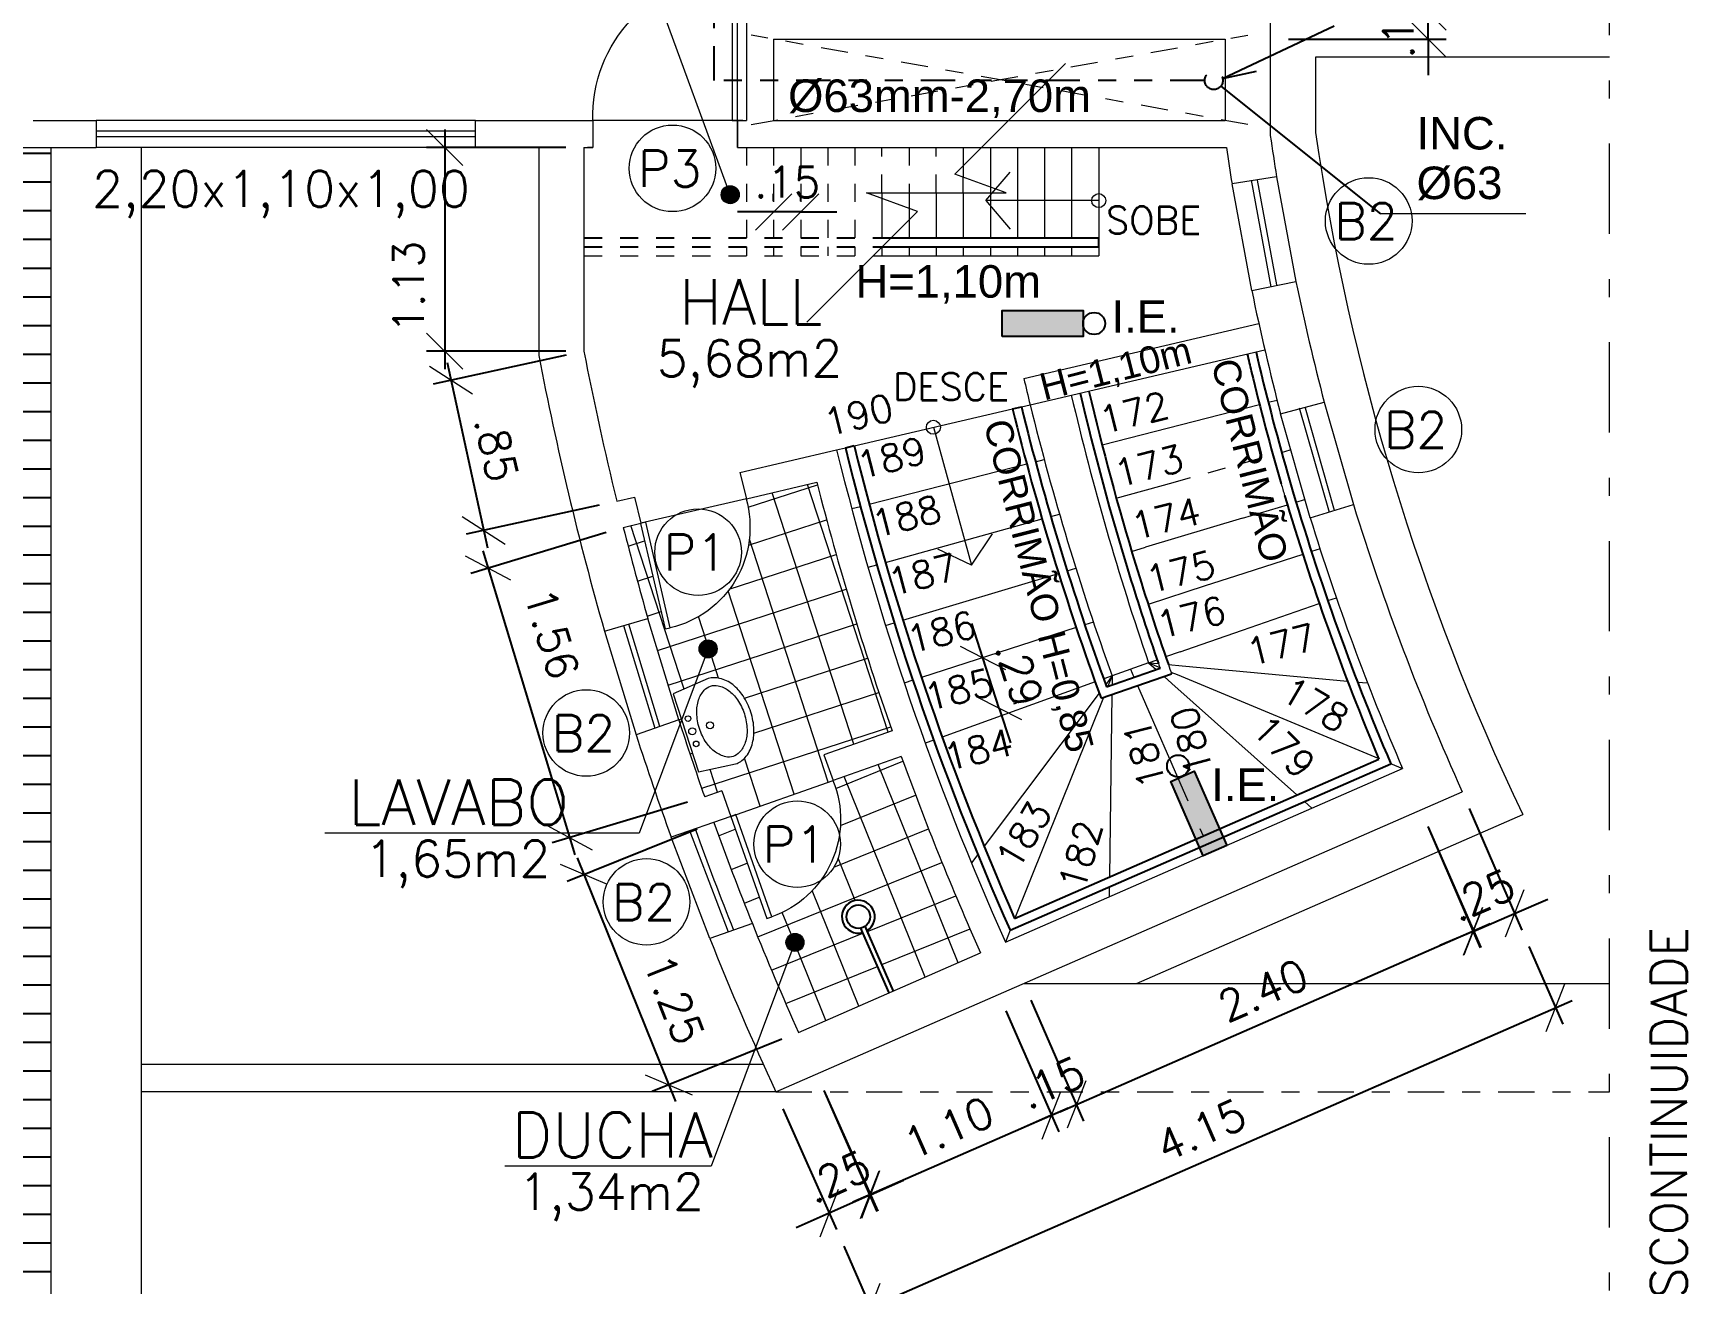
# Model space of a CAD drawing. Header units: millimetres. Extents: x 521 to 1055, y 261 to 520.
# Drawn here: x 678.07 to 687.22, y 276.61 to 283.53 of the extents above; entities that cross this region are included whole.
import ezdxf
from ezdxf.enums import TextEntityAlignment as Align

# ---------------------------------------------------------------- set-up
doc = ezdxf.new("R2010")
doc.units = ezdxf.units.MM
for name, pattern in [('CONTINU', [0]), ('DASHDOT', [1, 0.5, -0.25, 0, -0.25]), ('DASHDOTX2', [2, 1, -0.5, 0, -0.5]), ('DIVIDE2', [15.875, 6.35, -3.175, 0, -3.175, 0, -3.175])]:
    doc.linetypes.add(name, pattern=pattern)
doc.layers.add('0.1', color=8, linetype='Continuous', lineweight=13)
doc.layers.add('ppci', color=8, linetype='Continuous')
doc.styles.add('80X50', font='romans.shx')
doc.styles.add('ROMANS', font='romans')
doc.styles.get("Standard").update_dxf_attribs({"font": 'romans.shx'})
doc.styles.add('STYLE1', font='sanss___.ttf')
doc.dimstyles.new('Fares Eng - 50', dxfattribs={"dimscale": 2, "dimtxt": 0.085, "dimasz": 0.1, "dimexe": 0.05, "dimexo": 0.05, "dimgap": 0.04, "dimtad": 1, "dimzin": 4, "dimdsep": 46, "dimtxsty": 'ROMANS', "dimblk1": 'OBLIQUE', "dimblk2": 'OBLIQUE', "dimsah": 1, "dimcen": 0.05, "dimdle": 0.05, "dimclrd": 8, "dimclre": 8, "dimclrt": 8, "dimaunit": 1, "dimadec": 0, "dimazin": 0, "dimtfac": 1, "dimtix": 1, "dimtmove": 2, "dimatfit": 0, "dimldrblk": 'OPEN90', "dimfxl": 1, "dimtolj": 1, "dimtzin": 0, "dimarcsym": 0})

# ---------------------------------------------------------------- blocks, each defined once
blk = doc.blocks.new('_OBLIQUE')
at = {"color": 0, "linetype": 'ByBlock'}
blk.add_line((-0.5, -0.5), (0.5, 0.5), dxfattribs=at)
blk = doc.blocks.new('*D2398')
at = {"layer": '0.1', "color": 8, "linetype": 'CONTINU', "lineweight": -2, "transparency": 16777216}
for p, q in [((683.3243, 280.0727), (683.2629, 280.263)), ((683.4055, 280.0989), (683.4195, 280.1034)), ((683.4149, 279.7923), (683.3243, 280.0727)), ((683.4149, 279.7923), (683.4764, 279.6019)), ((683.496, 279.8185), (683.5101, 279.823))]:
    blk.add_line(p, q, dxfattribs=at)
at = {"layer": 'DEFPOINTS', "color": 0, "linetype": 'CONTINU', "lineweight": -2, "transparency": 16777216}
for p in [(683.3103, 280.0682), (683.3243, 280.0727), (683.4009, 279.7877)]:
    blk.add_point(p, dxfattribs=at)
at = {"layer": '0.1', "color": 8, "linetype": 'CONTINU', "lineweight": -2, "transparency": 16777216, "xscale": 0.2, "yscale": 0.2, "zscale": 0.2}
for p, rotation in [((683.3243, 280.0727), 287.8981106747853), ((683.4149, 279.7923), 107.8981106747853)]:
    blk.add_blockref('_OBLIQUE', p, dxfattribs=dict(at, rotation=rotation))
at = {"layer": '0.1', "color": 8, "linetype": 'CONTINU', "transparency": 16777216, "insert": (683.5266, 279.9832), "char_height": 0.17, "attachment_point": 5, "rotation": 287.89811, "style": 'ROMANS'}
blk.add_mtext('\\A1;.29', dxfattribs=at)
blk = doc.blocks.new('_Open90')
at = {"color": 0, "linetype": 'ByBlock', "lineweight": -2}
for p, q in [((-0.5, 0.5), (0, 0)), ((0, 0), (-1, 0)), ((0, 0), (-0.5, -0.5))]:
    blk.add_line(p, q, dxfattribs=at)
blk = doc.blocks.new('P60')
at = {"color": 252}
blk.add_lwpolyline([(-0.6, 0.0596), (0, 0.0596), (0, 0.03), (-0.6, 0.03)], close=True, dxfattribs=at)
at = {"color": 8}
blk.add_arc((-0.0289, 0.0596), 0.5711, 87.10254, 180, dxfattribs=at)
blk = doc.blocks.new('Cuba-emp')
blk.add_lwpolyline([(0.21, 0.2482), (0, 0.2274), (0, -0.2274), (0.21, -0.2482, 0.137816), (0.2706, -0.2312, 0.107041), (0.3288, -0.1757, 0.080751), (0.3645, -0.099, 0.068643), (0.378, -0.0007, 0.068643), (0.3645, 0.0976, 0.080751), (0.3288, 0.1743, 0.107041), (0.2706, 0.2298, 0.115752), (0.21, 0.2482)], format="xyb")
blk.add_lwpolyline([(0.21, 0.2045, -0.131827), (0.2501, 0.1937, -0.106633), (0.2967, 0.1515, -0.083482), (0.3283, 0.0871, -0.072232), (0.3409, 0, -0.072232), (0.3283, -0.0871, -0.083482), (0.2967, -0.1515, -0.106633), (0.2501, -0.1937, -0.131827), (0.21, -0.2045, -0.131827), (0.1699, -0.1937, -0.106633), (0.1233, -0.1515, -0.083482), (0.0918, -0.0871, -0.072232), (0.0791, 0, -0.072232), (0.0918, 0.0871, -0.083482), (0.1233, 0.1515, -0.106633), (0.1699, 0.1937, -0.131827)], format="xyb", close=True)
for centre, radius in [((0.0365, -0.0023), 0.0193), ((0.0365, -0.0023), 0.0193), ((0.0358, 0.0711), 0.0155), ((0.1403, -0.0014), 0.0198), ((0.0358, -0.0757), 0.0155)]:
    blk.add_circle(centre, radius)
blk = doc.blocks.new('ÁREA')
for p in [(0.00005, 0.003762), (0, 0)]:
    blk.add_attdef('COMPARTIMENTO', text='', height=0.0025).set_placement(p, align=Align.CENTER)
at = {"color": 1}
for p in [(-0.00005, -0.003762), (-0.000099, -0.007523)]:
    blk.add_attdef('ÁREA', text='', height=0.002, dxfattribs=at).set_placement(p, align=Align.CENTER)
blk = doc.blocks.new('*D2399')
at = {"layer": '0.1', "color": 8, "linetype": 'CONTINU', "lineweight": -2, "transparency": 16777216}
for p, q in [((683.4518, 278.1175), (683.7445, 277.4476)), ((682.4438, 277.6769), (682.7366, 277.0071)), ((683.7961, 277.5793), (682.6049, 277.0587))]:
    blk.add_line(p, q, dxfattribs=at)
at = {"layer": 'DEFPOINTS', "color": 0, "linetype": 'CONTINU', "lineweight": -2, "transparency": 16777216}
for p in [(683.4118, 278.2091), (682.4038, 277.7686), (682.6965, 277.0987)]:
    blk.add_point(p, dxfattribs=at)
at = {"layer": '0.1', "color": 8, "linetype": 'CONTINU', "lineweight": -2, "transparency": 16777216, "xscale": 0.2, "yscale": 0.2, "zscale": 0.2}
for p, rotation in [((683.7045, 277.5393), 23.6073275904079), ((682.6965, 277.0987), 203.6073275904079)]:
    blk.add_blockref('_OBLIQUE', p, dxfattribs=dict(at, rotation=rotation))
at = {"layer": '0.1', "color": 8, "linetype": 'CONTINU', "transparency": 16777216, "insert": (683.1344, 277.4702), "char_height": 0.17, "attachment_point": 5, "rotation": 23.60733, "style": 'ROMANS'}
blk.add_mtext('\\A1;1.10', dxfattribs=at)
blk = doc.blocks.new('*D2400')
at = {"layer": '0.1', "color": 8, "linetype": 'CONTINU', "lineweight": -2, "transparency": 16777216}
for p, q in [((683.4518, 278.1175), (683.7445, 277.4476)), ((683.5893, 278.1775), (683.882, 277.5077)), ((683.842, 277.5993), (684.0252, 277.6794)), ((683.7045, 277.5393), (683.5212, 277.4592)), ((683.7045, 277.5393), (683.842, 277.5993))]:
    blk.add_line(p, q, dxfattribs=at)
at = {"layer": 'DEFPOINTS', "color": 0, "linetype": 'CONTINU', "lineweight": -2, "transparency": 16777216}
for p in [(683.4118, 278.2091), (683.5492, 278.2692), (683.842, 277.5993)]:
    blk.add_point(p, dxfattribs=at)
at = {"layer": '0.1', "color": 8, "linetype": 'CONTINU', "lineweight": -2, "transparency": 16777216, "xscale": 0.2, "yscale": 0.2, "zscale": 0.2}
for p, rotation in [((683.842, 277.5993), 203.6073275903514), ((683.7045, 277.5393), 23.60732759035138)]:
    blk.add_blockref('_OBLIQUE', p, dxfattribs=dict(at, rotation=rotation))
at = {"layer": '0.1', "color": 8, "linetype": 'CONTINU', "transparency": 16777216, "insert": (683.7072, 277.7205), "char_height": 0.17, "attachment_point": 5, "rotation": 23.60733, "style": 'ROMANS'}
blk.add_mtext('\\A1;.15', dxfattribs=at)
blk = doc.blocks.new('*D2401')
at = {"layer": '0.1', "color": 8, "linetype": 'CONTINU', "lineweight": -2, "transparency": 16777216}
for p, q in [((682.4445, 277.6772), (682.7428, 277.0084)), ((682.2162, 277.5754), (682.5144, 276.9066)), ((682.702, 277.0998), (682.8847, 277.1812)), ((682.702, 277.0998), (682.4737, 276.998)), ((682.4737, 276.998), (682.2911, 276.9165))]:
    blk.add_line(p, q, dxfattribs=at)
at = {"layer": 'DEFPOINTS', "color": 0, "linetype": 'CONTINU', "lineweight": -2, "transparency": 16777216}
for p in [(682.4038, 277.7686), (682.1755, 277.6667), (682.4737, 276.998)]:
    blk.add_point(p, dxfattribs=at)
at = {"layer": '0.1', "color": 8, "linetype": 'CONTINU', "lineweight": -2, "transparency": 16777216, "xscale": 0.2, "yscale": 0.2, "zscale": 0.2}
for p, rotation in [((682.702, 277.0998), 204.0350985561813), ((682.4737, 276.998), 24.03509855618129)]:
    blk.add_blockref('_OBLIQUE', p, dxfattribs=dict(at, rotation=rotation))
at = {"layer": '0.1', "color": 8, "linetype": 'CONTINU', "transparency": 16777216, "insert": (682.5207, 277.1996), "char_height": 0.17, "attachment_point": 5, "rotation": 24.0351, "style": 'ROMANS'}
blk.add_mtext('\\A1;.25', dxfattribs=at)
blk = doc.blocks.new('*D2402')
at = {"layer": '0.1', "color": 8, "linetype": 'CONTINU', "lineweight": -2, "transparency": 16777216}
for p, q in [((685.7884, 279.1386), (686.0811, 278.4688)), ((683.7503, 277.5593), (686.1327, 278.6005)), ((683.5893, 278.1775), (683.882, 277.5077))]:
    blk.add_line(p, q, dxfattribs=at)
at = {"layer": 'DEFPOINTS', "color": 0, "linetype": 'CONTINU', "lineweight": -2, "transparency": 16777216}
for p in [(685.7483, 279.2303), (686.0411, 278.5604), (683.5492, 278.2692)]:
    blk.add_point(p, dxfattribs=at)
at = {"layer": '0.1', "color": 8, "linetype": 'CONTINU', "lineweight": -2, "transparency": 16777216, "xscale": 0.2, "yscale": 0.2, "zscale": 0.2}
for p, rotation in [((686.0411, 278.5604), 23.60732759040609), ((683.842, 277.5993), 203.6073275904061)]:
    blk.add_blockref('_OBLIQUE', p, dxfattribs=dict(at, rotation=rotation))
at = {"layer": '0.1', "color": 8, "linetype": 'CONTINU', "transparency": 16777216, "insert": (684.8754, 278.2311), "char_height": 0.17, "attachment_point": 5, "rotation": 23.60733, "style": 'ROMANS'}
blk.add_mtext('\\A1;2.40', dxfattribs=at)
blk = doc.blocks.new('*D2403')
at = {"layer": '0.1', "color": 8, "linetype": 'CONTINU', "lineweight": -2, "transparency": 16777216}
for p, q in [((686.0175, 279.2374), (686.3074, 278.5651)), ((685.7879, 279.1384), (686.0778, 278.4661)), ((686.2678, 278.6569), (686.4515, 278.7361)), ((686.0382, 278.5579), (686.2678, 278.6569)), ((686.0382, 278.5579), (685.8546, 278.4787))]:
    blk.add_line(p, q, dxfattribs=at)
at = {"layer": 'DEFPOINTS', "color": 0, "linetype": 'CONTINU', "lineweight": -2, "transparency": 16777216}
for p in [(685.9779, 279.3292), (685.7483, 279.2303), (686.2678, 278.6569)]:
    blk.add_point(p, dxfattribs=at)
at = {"layer": '0.1', "color": 8, "linetype": 'CONTINU', "lineweight": -2, "transparency": 16777216, "xscale": 0.2, "yscale": 0.2, "zscale": 0.2}
for p, rotation in [((686.2678, 278.6569), 203.3250614767687), ((686.0382, 278.5579), 23.32506147676869)]:
    blk.add_blockref('_OBLIQUE', p, dxfattribs=dict(at, rotation=rotation))
at = {"layer": '0.1', "color": 8, "linetype": 'CONTINU', "transparency": 16777216, "insert": (686.0877, 278.7589), "char_height": 0.17, "attachment_point": 5, "rotation": 23.32506, "style": 'ROMANS'}
blk.add_mtext('\\A1;.25', dxfattribs=at)
blk = doc.blocks.new('*D2404')
at = {"layer": '0.1', "color": 8, "linetype": 'CONTINU', "lineweight": -2, "transparency": 16777216}
for p, q in [((686.3475, 278.4735), (686.5353, 278.0439)), ((682.6107, 276.437), (686.5869, 278.1755)), ((682.5545, 276.815), (682.7424, 276.3854))]:
    blk.add_line(p, q, dxfattribs=at)
at = {"layer": 'DEFPOINTS', "color": 0, "linetype": 'CONTINU', "lineweight": -2, "transparency": 16777216}
for p in [(686.3074, 278.5651), (686.4952, 278.1355), (682.5144, 276.9066)]:
    blk.add_point(p, dxfattribs=at)
at = {"layer": '0.1', "color": 8, "linetype": 'CONTINU', "lineweight": -2, "transparency": 16777216, "xscale": 0.2, "yscale": 0.2, "zscale": 0.2}
for p, rotation in [((686.4952, 278.1355), 23.61734848958396), ((682.7023, 276.477), 203.617348489584)]:
    blk.add_blockref('_OBLIQUE', p, dxfattribs=dict(at, rotation=rotation))
at = {"layer": '0.1', "color": 8, "linetype": 'CONTINU', "transparency": 16777216, "insert": (684.5327, 277.4574), "char_height": 0.17, "attachment_point": 5, "rotation": 23.61735, "style": 'ROMANS'}
blk.add_mtext('\\A1;4.15', dxfattribs=at)
blk = doc.blocks.new('*D2415')
at = {"layer": '0.1', "color": 8, "linetype": 'CONTINU', "lineweight": -2, "transparency": 16777216}
for p, q in [((680.3447, 282.997), (680.3447, 281.6696)), ((681.0157, 282.897), (680.2447, 282.897)), ((681.0157, 281.7696), (680.2447, 281.7696))]:
    blk.add_line(p, q, dxfattribs=at)
at = {"layer": 'DEFPOINTS', "color": 0, "linetype": 'CONTINU', "lineweight": -2, "transparency": 16777216}
for p in [(681.1157, 282.897), (680.3447, 281.7696), (681.1157, 281.7696)]:
    blk.add_point(p, dxfattribs=at)
at = {"layer": '0.1', "color": 8, "linetype": 'CONTINU', "lineweight": -2, "transparency": 16777216, "xscale": 0.2, "yscale": 0.2, "zscale": 0.2}
for p, rotation in [((680.3447, 282.897), 90), ((680.3447, 281.7696), 270)]:
    blk.add_blockref('_OBLIQUE', p, dxfattribs=dict(at, rotation=rotation))
at = {"layer": '0.1', "color": 8, "linetype": 'CONTINU', "transparency": 16777216, "insert": (680.1447, 282.1246), "char_height": 0.17, "attachment_point": 5, "rotation": 90, "style": 'ROMANS'}
blk.add_mtext('\\A1;1.13', dxfattribs=at)
blk = doc.blocks.new('*D2405')
at = {"layer": '0.1', "color": 8, "linetype": 'CONTINU', "lineweight": -2, "transparency": 16777216}
for p, q in [((681.018, 281.7482), (680.2812, 281.5871)), ((680.3575, 281.7062), (680.5818, 280.6807)), ((681.1995, 280.9181), (680.4627, 280.757))]:
    blk.add_line(p, q, dxfattribs=at)
at = {"layer": 'DEFPOINTS', "color": 0, "linetype": 'CONTINU', "lineweight": -2, "transparency": 16777216}
for p in [(681.1157, 281.7696), (681.2972, 280.9395), (680.5604, 280.7784)]:
    blk.add_point(p, dxfattribs=at)
at = {"layer": '0.1', "color": 8, "linetype": 'CONTINU', "lineweight": -2, "transparency": 16777216, "xscale": 0.2, "yscale": 0.2, "zscale": 0.2}
for p, rotation in [((680.3789, 281.6085), 102.3347759635449), ((680.5604, 280.7784), 282.3347759635448)]:
    blk.add_blockref('_OBLIQUE', p, dxfattribs=dict(at, rotation=rotation))
at = {"layer": '0.1', "color": 8, "linetype": 'CONTINU', "transparency": 16777216, "insert": (680.6308, 281.2287), "char_height": 0.17, "attachment_point": 5, "rotation": 282.33478, "style": 'ROMANS'}
blk.add_mtext('\\A1;.85', dxfattribs=at)
blk = doc.blocks.new('*D2406')
at = {"layer": '0.1', "color": 8, "linetype": 'CONTINU', "lineweight": -2, "transparency": 16777216}
for p, q in [((685.7892, 283.647), (685.7892, 283.847)), ((685.0157, 283.647), (685.8892, 283.647)), ((685.7892, 283.497), (685.7892, 283.647)), ((685.0157, 283.497), (685.8892, 283.497)), ((685.7892, 283.497), (685.7892, 283.297))]:
    blk.add_line(p, q, dxfattribs=at)
at = {"layer": 'DEFPOINTS', "color": 0, "linetype": 'CONTINU', "lineweight": -2, "transparency": 16777216}
for p in [(684.9157, 283.647), (685.7892, 283.647), (684.9157, 283.497)]:
    blk.add_point(p, dxfattribs=at)
at = {"layer": '0.1', "color": 8, "linetype": 'CONTINU', "lineweight": -2, "transparency": 16777216, "xscale": 0.2, "yscale": 0.2, "zscale": 0.2}
for p, rotation in [((685.7892, 283.647), 270), ((685.7892, 283.497), 90)]:
    blk.add_blockref('_OBLIQUE', p, dxfattribs=dict(at, rotation=rotation))
at = {"layer": '0.1', "color": 8, "linetype": 'CONTINU', "transparency": 16777216, "insert": (685.6242, 283.572), "char_height": 0.17, "attachment_point": 5, "rotation": 90, "style": 'ROMANS'}
blk.add_mtext('\\A1;.15', dxfattribs=at)
blk = doc.blocks.new('*D2407')
at = {"layer": '0.1', "color": 8, "linetype": 'CONTINU', "lineweight": -2, "transparency": 16777216}
for p, q in [((681.2377, 280.765), (680.4896, 280.5389)), ((680.5564, 280.6636), (681.0648, 278.9808)), ((681.6883, 279.2737), (680.9402, 279.0476))]:
    blk.add_line(p, q, dxfattribs=at)
at = {"layer": 'DEFPOINTS', "color": 0, "linetype": 'CONTINU', "lineweight": -2, "transparency": 16777216}
for p in [(681.3334, 280.7939), (681.784, 279.3026), (681.0359, 279.0765)]:
    blk.add_point(p, dxfattribs=at)
at = {"layer": '0.1', "color": 8, "linetype": 'CONTINU', "lineweight": -2, "transparency": 16777216, "xscale": 0.2, "yscale": 0.2, "zscale": 0.2}
for p, rotation in [((680.5853, 280.5679), 106.8125133954057), ((681.0359, 279.0765), 286.8125133954057)]:
    blk.add_blockref('_OBLIQUE', p, dxfattribs=dict(at, rotation=rotation))
at = {"layer": '0.1', "color": 8, "linetype": 'CONTINU', "transparency": 16777216, "insert": (680.9375, 280.2069), "char_height": 0.17, "attachment_point": 5, "rotation": 286.81251, "style": 'ROMANS'}
blk.add_mtext('\\A1;1.56', dxfattribs=at)
blk = doc.blocks.new('*D2408')
at = {"layer": '0.1', "color": 8, "linetype": 'CONTINU', "lineweight": -2, "transparency": 16777216}
for p, q in [((681.7417, 279.1239), (681.0234, 278.8343)), ((681.0787, 278.9644), (681.6228, 277.6153)), ((682.2109, 277.9602), (681.4926, 277.6706))]:
    blk.add_line(p, q, dxfattribs=at)
at = {"layer": 'DEFPOINTS', "color": 0, "linetype": 'CONTINU', "lineweight": -2, "transparency": 16777216}
for p in [(681.8345, 279.1613), (682.3037, 277.9976), (681.5854, 277.708)]:
    blk.add_point(p, dxfattribs=at)
at = {"layer": '0.1', "color": 8, "linetype": 'CONTINU', "lineweight": -2, "transparency": 16777216, "xscale": 0.2, "yscale": 0.2, "zscale": 0.2}
for p, rotation in [((681.1161, 278.8717), 111.9601388163917), ((681.5854, 277.708), 291.9601388163917)]:
    blk.add_blockref('_OBLIQUE', p, dxfattribs=dict(at, rotation=rotation))
at = {"layer": '0.1', "color": 8, "linetype": 'CONTINU', "transparency": 16777216, "insert": (681.6138, 278.1821), "char_height": 0.17, "attachment_point": 5, "rotation": 291.96014, "style": 'ROMANS'}
blk.add_mtext('\\A1;1.25', dxfattribs=at)
blk = doc.blocks.new('P80')
for points in [[(0, 0.86), (0, 0.83), (0.15, 0.83), (0.15, 0.86)], [(0, 0), (0, 0.03), (0.15, 0.03), (0.15, 0)]]:
    blk.add_lwpolyline(points)
blk.add_lwpolyline([(-0.8, 0.06), (0, 0.06), (0, 0.03), (-0.8, 0.03)], close=True)
at = {"color": 8}
blk.add_arc((-0.0251, 0.0555), 0.7749, 88.14082, 179.6698, dxfattribs=at)
blk = doc.blocks.new('*D2414')
at = {"layer": '0.1', "color": 8, "linetype": 'CONTINU', "lineweight": -2, "transparency": 16777216}
for p, q in [((682.1657, 282.5996), (682.1657, 282.6404)), ((682.3157, 282.5996), (682.3157, 282.6404)), ((682.1657, 282.5404), (681.9657, 282.5404)), ((682.3157, 282.5404), (682.1657, 282.5404)), ((682.3157, 282.5404), (682.5157, 282.5404))]:
    blk.add_line(p, q, dxfattribs=at)
at = {"layer": 'DEFPOINTS', "color": 0, "linetype": 'CONTINU', "lineweight": -2, "transparency": 16777216}
for p in [(682.1657, 282.5404), (682.1657, 282.4996), (682.3157, 282.4996)]:
    blk.add_point(p, dxfattribs=at)
at = {"layer": '0.1', "color": 8, "linetype": 'CONTINU', "lineweight": -2, "transparency": 16777216, "xscale": 0.2, "yscale": 0.2, "zscale": 0.2}
blk.add_blockref('_OBLIQUE', (682.1657, 282.5404), dxfattribs=at)
at = {"layer": '0.1', "color": 8, "linetype": 'CONTINU', "lineweight": -2, "transparency": 16777216, "xscale": 0.2, "yscale": 0.2, "zscale": 0.2, "rotation": 180}
blk.add_blockref('_OBLIQUE', (682.3157, 282.5404), dxfattribs=at)
at = {"layer": '0.1', "color": 8, "linetype": 'CONTINU', "transparency": 16777216, "insert": (682.2407, 282.7054), "char_height": 0.17, "attachment_point": 5, "style": 'ROMANS'}
blk.add_mtext('\\A1;.15', dxfattribs=at)
blk = doc.blocks.new('Chuveiro')
at = {"lineweight": -2}
for p, q in [((-0.28, 0), (-0.301, 0)), ((0, 0), (-0.28, 0)), ((-0.28, -0.02), (-0.301, -0.02)), ((0, -0.02), (-0.28, -0.02))]:
    blk.add_line(p, q, dxfattribs=at)
at = {"color": 8, "lineweight": -2}
blk.add_circle((-0.35, -0.01), 0.05, dxfattribs=at)
at = {"lineweight": -2}
blk.add_arc((-0.35, -0.01), 0.07, 8.21321, 351.78679, dxfattribs=at)

msp = doc.modelspace()

# ---------------------------------------------------------------- hatches: boundary and pattern name
at = {"layer": '0.1', "linetype": 'CONTINU', "lineweight": -2}
h = msp.add_hatch(dxfattribs=at)
h.set_pattern_fill('ANSI31,_O', color=8, scale=0.05, angle=135)
h.set_pattern_definition([(180, (0.10556, 74.26756), (-3e-17, -0.15875), [])])
h.paths.add_polyline_path([(670.16566, 295.74596), (670.16566, 297.53825), (662.71566, 297.53825), (662.71566, 294.64534)])
h.paths.add_polyline_path([(670.16566, 290.23496), (670.16566, 295.74596), (662.71566, 294.64534), (662.71566, 291.55735)])
h.paths.add_polyline_path([(662.71566, 291.55735), (662.71566, 280.89643), (670.16566, 281.53971), (670.16566, 286.48034), (668.2856, 286.48034, -1.0045883), (667.38996, 286.48444), (667.18224, 286.48444), (667.83773, 287.15877), (668.50556, 286.48034), (670.16566, 286.48034), (670.16566, 290.23496)])
h.paths.add_polyline_path([(662.71566, 280.89643), (662.71566, 275.71878), (670.16566, 275.71878), (670.16566, 281.53971)])
h.paths.add_polyline_path([(678.16566, 275.71878), (678.16566, 282.23049), (676.51618, 282.08806), (676.51618, 279.49695), (671.41618, 279.49695), (671.41618, 281.64769), (670.16566, 281.53971), (670.16566, 275.71878)])
h.paths.add_polyline_path([(678.16566, 282.89695), (676.51618, 282.89695), (676.51618, 282.08806), (678.16566, 282.23049)])
h.paths.add_polyline_path([(671.41566, 286.48034), (670.76262, 286.48034), (670.16566, 286.48034), (670.16566, 281.53971), (671.41618, 281.64769), (671.41618, 282.89695), (671.41566, 282.89695)])
h.paths.add_polyline_path([(671.41566, 290.01308), (670.16566, 290.23496), (670.16566, 286.48034), (671.18442, 286.48034), (671.41566, 286.48034)])
h.paths.add_polyline_path([(670.16566, 290.23496), (671.41566, 290.01308), (671.41566, 290.49695), (671.41618, 290.49695), (671.41618, 291.84695), (676.51618, 291.84695), (676.51618, 290.49695), (677.61566, 290.49695), (677.61566, 296.84659), (670.16566, 295.74596)])
h.paths.add_polyline_path([(670.16566, 297.53825), (670.16566, 295.74596), (677.61566, 296.84659), (677.61566, 297.53825)])
h.paths.add_polyline_path([(669.42425, 285.23624), (669.42425, 286.10767), (669.72425, 286.10767), (669.72425, 285.23624)], flags=24)
h.paths.add_polyline_path([(666.92057, 283.65199), (666.92057, 287.31389), (666.62057, 287.31389), (666.62057, 283.65199)], flags=24)
h.paths.add_polyline_path([(667.55784, 283.67103), (667.55784, 284.45675), (667.25784, 284.45675), (667.25784, 283.67103)], flags=24)
h.paths.add_polyline_path([(673.44847, 279.37874), (673.44847, 275.71683), (673.74847, 275.71683), (673.74847, 279.37874)], flags=9)
h.paths.add_polyline_path([(672.8112, 279.35969), (672.8112, 278.57397), (673.1112, 278.57397), (673.1112, 279.35969)], flags=24)
h.paths.add_polyline_path([(670.41639, 285.23624), (670.41639, 286.10767), (670.71639, 286.10767), (670.71639, 285.23624)], flags=24)
h.paths.add_polyline_path([(673.60293, 292.6503), (674.31246, 292.6503), (674.31246, 292.3503), (673.60293, 292.3503)], flags=24)
h.paths.add_polyline_path([(673.61142, 293.07076), (674.32094, 293.07076), (674.32094, 292.77076), (673.61142, 292.77076)], flags=24)
h.paths.add_polyline_path([(673.44847, 297.10566), (673.44847, 293.44376), (673.74847, 293.44376), (673.74847, 297.10566)], flags=9)
h.paths.add_polyline_path([(672.8112, 296.34816), (672.8112, 295.56244), (673.1112, 295.56244), (673.1112, 296.34816)], flags=25)
h.paths.add_polyline_path([(672.11515, 296.86341), (672.98658, 296.86341), (672.98658, 296.56341), (672.11515, 296.56341)], flags=24)
at = {"layer": '0.1', "linetype": 'CONTINU'}
for points in [[(681.97544, 282.63605, 1), (681.87576, 282.63605, 1)], [(681.85289, 280.12146, 1), (681.75321, 280.12146, 1)], [(682.33377, 278.49682, 1), (682.23409, 278.49682, 1)]]:
    msp.add_hatch(color=8, dxfattribs=at).paths.add_polyline_path(points)
h = msp.add_hatch(dxfattribs=at)
h.set_pattern_fill('_USER', color=8, scale=0.2, angle=18, style=0, double=1, pattern_type=0)
h.set_pattern_definition([(18, (0, 0), (-0.0618034, 0.190211303), []), (108, (0, 0), (-0.190211303, -0.0618034), [])])
h.paths.add_polyline_path([(682.40491, 281.04378), (682.01522, 280.95291), (682.01296, 280.95238, -0.429104), (681.59373, 280.23852), (681.5649, 280.23179), (681.42864, 280.81612), (681.39942, 280.8093), (681.33344, 280.79392, 0.0075426), (681.46961, 280.28923), (681.64017, 279.72902, 0.0003492), (681.64762, 279.70599), (681.65627, 279.7291), (681.60985, 279.87325), (681.72969, 279.92537), (681.78559, 280.07478, -0.3128508), (681.75321, 280.12146, -1), (681.85289, 280.12146, -0.5234024), (681.78559, 280.07478), (681.72969, 279.92537), (681.80337, 279.95741, -0.1157522), (681.86669, 279.95844, -0.1070412), (681.93912, 279.9235, -0.0807505), (681.99655, 279.86145, -0.0686428), (682.03961, 279.772, -0.0686428), (682.05684, 279.67422, -0.0807505), (682.04641, 279.59032, -0.1070412), (682.00798, 279.51968, -0.1378156), (681.95553, 279.4849), (681.74926, 279.44033), (681.65627, 279.7291), (681.64762, 279.70599, 0.0061443), (681.78405, 279.3026), (681.87838, 279.3358), (681.92879, 279.19452), (681.95609, 279.20413), (682.49414, 279.39349), (682.44392, 279.53621), (682.44435, 279.53499), (682.47265, 279.54495), (682.82166, 279.66778, -0.022161)])
h = msp.add_hatch(dxfattribs=at)
h.set_pattern_fill('_USER', color=8, scale=0.2, angle=22, style=0, double=1, pattern_type=0)
h.set_pattern_definition([(22, (681.83446, 277.99764), (-0.074921, 0.185437), []), (112, (681.83446, 277.99764), (-0.185437, -0.074921), [])])
h.paths.add_polyline_path([(682.68263, 278.56152), (682.68301, 278.56066), (682.82878, 278.22713), (683.31165, 278.43816, -0.0180892), (682.87211, 279.52652), (682.49476, 279.39371), (682.49414, 279.39349, -0.135307), (682.53048, 279.09212, -0.0543059), (682.5361, 279.04052, -0.2551034), (682.42612, 278.83899, -0.150952), (682.15528, 278.63816), (682.12736, 278.62833), (681.92817, 279.1943), (681.89987, 279.18434), (681.83446, 279.16132, 0.0086605), (682.04835, 278.60052, 0.0054364), (682.1925, 278.25241), (682.26647, 278.45014, -0.3128508), (682.23409, 278.49682, -1), (682.33377, 278.49682, -0.5234024), (682.26647, 278.45014), (682.1925, 278.25241, 0.0040108), (682.30367, 277.99764), (682.80495, 278.21672), (682.65918, 278.55025), (682.65881, 278.55111, -13.9282032)])
at = {"layer": 'ppci'}
for points in [[(683.87912, 281.85168), (683.87912, 281.99418), (683.4306, 281.99418), (683.4306, 281.85168)], [(684.49504, 279.44485), (684.36447, 279.38778), (684.54409, 278.97679), (684.67466, 279.03386)]]:
    msp.add_hatch(color=10, dxfattribs=at).paths.add_polyline_path(points)

# ---------------------------------------------------------------- linework, layer by layer
at = {"layer": '0.1', "color": 8, "linetype": 'DASHDOTX2', "ltscale": 0.5}
msp.add_line((686.79402, 274.71878), (686.79402, 298.53825), dxfattribs=at)
at = {"layer": '0.1', "color": 7}
for p, q in [((682.01566, 285.17195), (682.01566, 283.04695)), ((684.91566, 283.79695), (684.91566, 282.96296)), ((682.16566, 283.49695), (684.66566, 283.49695)), ((682.16566, 283.49695), (682.16566, 283.04695)), ((684.66566, 283.49695), (684.66566, 283.04695)), ((678.06566, 283.04695), (678.41566, 283.04695)), ((678.41566, 283.04695), (678.41566, 282.89695)), ((680.51566, 282.89695), (680.51566, 283.04695)), ((680.51566, 283.04695), (681.16566, 283.04695)), ((681.16566, 283.04695), (681.16566, 282.89695)), ((681.96566, 282.89695), (681.96566, 283.04695)), ((681.96566, 283.04695), (682.01566, 283.04695)), ((682.16566, 283.04695), (684.66566, 283.04695)), ((676.51618, 282.89695), (678.41566, 282.89695)), ((680.51566, 282.89695), (680.86566, 282.89695)), ((680.86566, 282.89695), (680.86566, 281.74575)), ((681.11566, 282.89695), (681.16566, 282.89695)), ((681.11566, 282.89695), (681.11566, 281.76958)), ((681.96566, 282.89695), (684.67264, 282.89695)), ((684.95053, 282.73567), (684.70376, 282.69565)), ((684.81277, 282.10549), (685.05756, 282.15627)), ((684.97244, 281.42371), (685.21432, 281.48691)), ((681.97896, 281.09847), (682.51459, 281.22338)), ((681.97896, 281.09847), (682.01522, 280.95291)), ((682.01522, 280.95291), (682.40491, 281.04378)), ((681.29717, 280.93948), (681.39457, 280.9622)), ((681.39457, 280.9622), (681.43083, 280.81663)), ((685.13681, 280.84651), (685.3757, 280.92023)), ((681.33344, 280.79392), (681.43083, 280.81663)), ((681.22925, 280.22047), (681.46961, 280.28923)), ((681.64017, 279.72902), (681.40427, 279.64599)), ((682.82166, 279.66778), (682.44435, 279.53499)), ((682.44435, 279.53499), (682.49476, 279.39371)), ((682.87211, 279.52652), (682.49476, 279.39371)), ((683.4491, 278.49823), (685.64821, 279.45934)), ((681.87838, 279.3358), (681.78405, 279.3026)), ((681.87838, 279.3358), (681.92879, 279.19452)), ((682.17802, 277.66989), (685.97838, 279.3308)), ((681.92879, 279.19452), (681.59863, 279.07832)), ((682.04835, 278.60052), (681.81231, 278.51745)), ((682.30367, 277.99764), (683.31165, 278.43816))]:
    msp.add_line(p, q, dxfattribs=at)
at = {"layer": '0.1', "color": 8, "linetype": 'CONTINU'}
for p, q in [((681.9256, 282.63605), (681.44243, 283.95265)), ((680.51566, 283.04695), (678.41566, 283.04695)), ((681.96566, 283.04695), (681.16566, 283.04695)), ((680.51566, 282.98695), (678.41566, 282.98695)), ((680.51566, 282.95695), (678.41566, 282.95695)), ((678.16566, 275.71878), (678.16566, 282.89695)), ((680.51566, 282.89695), (678.41566, 282.89695)), ((678.66566, 275.71878), (678.66566, 282.89695)), ((683.21566, 282.89695), (683.21566, 282.73351)), ((683.36566, 282.89695), (683.36566, 282.39695)), ((683.51566, 282.89695), (683.51566, 282.39695)), ((683.66566, 282.89695), (683.66566, 282.39695)), ((683.81566, 282.89695), (683.81566, 282.39695)), ((683.96566, 282.89695), (683.96566, 282.39695)), ((684.81277, 282.10549), (684.70376, 282.69565)), ((684.92094, 282.12547), (684.81193, 282.71563)), ((684.84236, 282.71569), (684.94939, 282.13628)), ((684.95053, 282.73567), (685.05756, 282.15627)), ((682.76566, 282.64695), (682.76566, 282.39695)), ((682.91566, 282.64695), (682.91566, 282.39695)), ((683.06566, 282.64695), (683.06566, 282.39695)), ((683.21566, 282.64695), (683.21566, 282.39695)), ((686.3301, 282.53039), (685.52491, 282.53039)), ((682.01566, 282.34695), (682.01566, 282.29695)), ((682.16566, 282.34695), (682.16566, 282.29695)), ((682.31566, 282.34695), (682.31566, 282.29695)), ((682.46566, 282.34695), (682.46566, 282.29695)), ((682.61566, 282.34695), (682.61566, 282.29695)), ((682.76566, 282.34695), (682.76566, 282.29695)), ((682.91566, 282.34695), (682.91566, 282.29695)), ((683.06566, 282.34695), (683.06566, 282.29695)), ((683.21566, 282.34695), (683.21566, 282.29695)), ((683.36566, 282.34695), (683.36566, 282.29695)), ((683.51566, 282.34695), (683.51566, 282.29695)), ((683.66566, 282.34695), (683.66566, 282.29695)), ((683.81566, 282.34695), (683.81566, 282.29695)), ((683.96566, 282.34695), (683.96566, 282.29695)), ((682.71642, 282.29695), (683.96566, 282.29695)), ((683.55078, 281.61904), (684.85203, 281.92249)), ((683.58592, 281.47321), (684.8853, 281.77622)), ((684.90454, 281.48665), (684.95299, 281.49902)), ((685.21432, 281.48691), (685.3757, 280.92023)), ((682.61198, 281.24609), (683.48853, 281.4505)), ((683.53722, 281.46186), (683.58592, 281.47321)), ((683.98406, 281.25168), (684.8561, 281.47428)), ((685.13681, 280.84651), (684.97244, 281.42371)), ((685.24261, 280.87664), (685.07823, 281.45384)), ((685.10853, 281.45678), (685.2699, 280.8901)), ((682.51459, 281.22338), (682.56328, 281.23474)), ((684.97835, 281.20955), (685.02653, 281.22292)), ((682.69497, 280.92263), (683.56708, 281.14524)), ((683.61553, 281.15761), (683.66398, 281.16998)), ((684.06296, 280.95548), (684.37804, 281.04293)), ((682.01522, 280.95291), (681.43083, 280.81663)), ((685.05795, 280.93393), (685.10584, 280.9483)), ((682.59808, 280.89789), (682.64652, 280.91026)), ((682.78479, 280.60071), (683.65207, 280.84143)), ((683.70025, 280.8548), (683.74843, 280.86818)), ((684.76119, 280.84486), (684.22508, 280.68397)), ((684.76119, 280.84486), (685.01006, 280.91955)), ((684.14804, 280.66085), (684.22508, 280.68397)), ((685.19081, 280.6755), (685.14323, 280.66014)), ((682.68842, 280.57396), (682.7366, 280.58734)), ((683.7913, 280.55378), (683.8392, 280.56816)), ((685.09565, 280.64477), (684.72231, 280.5242)), ((682.88133, 280.28068), (683.74341, 280.53941)), ((684.5549, 280.47014), (684.2392, 280.36818)), ((684.72231, 280.5242), (684.5549, 280.47014)), ((685.23407, 280.38854), (685.28132, 280.40489)), ((684.76239, 280.2253), (685.18682, 280.37219)), ((681.22925, 280.22047), (681.40427, 279.64599)), ((681.33503, 280.25073), (681.50812, 279.68254)), ((682.78554, 280.25193), (682.83344, 280.26631)), ((683.84098, 280.23957), (682.98448, 279.96296)), ((683.93615, 280.27031), (683.88857, 280.25494)), ((684.49057, 280.13124), (684.76239, 280.2253)), ((681.80305, 280.12146), (681.42119, 279.10073)), ((684.41747, 280.10594), (684.33631, 280.07785)), ((684.41747, 280.10594), (684.49057, 280.13124)), ((684.24181, 280.04515), (684.0401, 279.97238)), ((684.24181, 280.04515), (684.28906, 280.0615)), ((684.24181, 280.04515), (684.30371, 280.01936)), ((684.24181, 280.04515), (684.29649, 280.04009)), ((684.24181, 280.04515), (684.28456, 280.00703)), ((684.3512, 280.03504), (684.4285, 280.02789)), ((684.4285, 280.02789), (685.3432, 279.94335)), ((682.93689, 279.94759), (682.88931, 279.93222)), ((683.94603, 279.93844), (683.09944, 279.63302)), ((684.0401, 279.97238), (683.99307, 279.95541)), ((684.0401, 279.97238), (684.0042, 279.92466)), ((684.0401, 279.97238), (684.01685, 279.91439)), ((684.0401, 279.97238), (684.03941, 279.92219)), ((684.14095, 280.00876), (684.16048, 279.96409)), ((684.32731, 279.96892), (684.37014, 279.93074)), ((684.36579, 279.99351), (684.39943, 279.97949)), ((684.37014, 279.93074), (685.06324, 279.31281)), ((684.39943, 279.97949), (685.51598, 279.51442)), ((685.39875, 279.93822), (685.45434, 279.93308)), ((683.96835, 279.87701), (683.33092, 279.02986)), ((683.99222, 279.85295), (683.50215, 278.63055)), ((684.03867, 279.86903), (684.02471, 278.85893)), ((684.18056, 279.91813), (684.45968, 279.27948)), ((683.05241, 279.61606), (683.00538, 279.59909)), ((685.58197, 279.48693), (685.64821, 279.45934)), ((681.92879, 279.19452), (682.49475, 279.39371)), ((685.10431, 279.2762), (685.14539, 279.23958)), ((681.42119, 279.10073), (679.68007, 279.10073)), ((681.91611, 278.55398), (681.70242, 279.11485)), ((684.52635, 279.12692), (684.54424, 279.08599)), ((681.81231, 278.51745), (681.59863, 279.07832)), ((683.29591, 278.98333), (683.26094, 278.93686)), ((684.02395, 278.80404), (684.02319, 278.74914)), ((683.47562, 278.56439), (683.4491, 278.49823)), ((682.28393, 278.49682), (681.82036, 277.25765)), ((681.82036, 277.25765), (680.67788, 277.25765))]:
    msp.add_line(p, q, dxfattribs=at)
at = {"layer": '0.1', "color": 8, "linetype": 'DASHDOT', "ltscale": 0.3}
for p, q in [((682.04066, 283.02445), (684.79066, 283.51945)), ((684.79066, 283.02445), (682.04066, 283.51945))]:
    msp.add_line(p, q, dxfattribs=at)
at = {"layer": '0.1', "color": 8}
for p, q in [((686.79402, 283.39695), (685.16566, 283.39695)), ((685.16566, 283.39695), (685.16566, 282.98104)), ((683.34112, 282.60311), (683.47587, 282.76052)), ((683.96566, 282.60311), (683.34112, 282.60311)), ((683.34112, 282.60311), (683.47587, 282.4457)), ((683.05025, 281.3483), (683.26192, 280.58567)), ((683.26192, 280.58567), (683.37756, 280.75762)), ((683.26192, 280.58567), (683.07421, 280.67342)), ((681.64017, 279.72902), (681.46961, 280.28923)), ((681.53631, 279.69246), (681.36384, 280.25897)), ((684.17516, 278.26989), (686.31293, 279.20418)), ((683.55089, 278.26989), (686.79402, 278.26989)), ((682.10943, 277.81989), (678.66566, 277.81989)), ((682.17802, 277.66989), (678.66566, 277.66989))]:
    msp.add_line(p, q, dxfattribs=at)
at = {"layer": '0.1', "color": 8, "linetype": 'CONTINU', "lineweight": -2}
msp.add_line((684.6419, 283.23735), (685.52491, 282.53039), dxfattribs=at)
at = {"layer": '0.1', "color": 8, "linetype": 'DASHDOT', "ltscale": 0.2}
for p, q in [((682.01566, 282.89695), (682.01566, 282.39695)), ((682.16566, 282.89695), (682.16566, 282.39695)), ((682.31566, 282.89695), (682.31566, 282.39695)), ((682.46566, 282.89695), (682.46566, 282.39695)), ((682.61566, 282.89695), (682.61566, 282.39695)), ((682.76566, 282.64695), (682.76566, 282.89695)), ((682.91566, 282.89695), (682.91566, 282.64695)), ((683.06566, 282.64695), (683.06566, 282.89695)), ((683.21566, 282.64695), (683.21566, 282.73351)), ((681.11566, 282.29695), (682.71642, 282.29695)), ((684.37804, 281.04293), (684.93017, 281.19618))]:
    msp.add_line(p, q, dxfattribs=at)
at = {"layer": '0.1', "color": 8, "linetype": 'DASHDOT', "ltscale": 0.4}
msp.add_line((682.17802, 277.66989), (686.79402, 277.66989), dxfattribs=at)
at = {"layer": '0.1', "color": 8}
msp.add_lwpolyline([(682.35048, 281.93101), (682.96309, 282.54362), (682.68038, 282.64695), (683.06642, 282.64695), (683.45247, 282.64695), (683.16975, 282.75028), (683.78237, 283.3629)], dxfattribs=at)
for centre, radius in [((681.60582, 282.78187), 0.23964), ((685.46056, 282.4904), 0.23964), ((683.96566, 282.60311), 0.03865), ((685.73507, 281.33563), 0.23964), ((683.05025, 281.3483), 0.03865), ((681.74744, 280.6572), 0.23964), ((681.12822, 279.65598), 0.23964), ((682.29646, 279.04052), 0.23964), ((681.46179, 278.72079), 0.23964)]:
    msp.add_circle(centre, radius, dxfattribs=at)
at = {"layer": '0.1', "color": 8, "linetype": 'CONTINU'}
for centre in [(681.9256, 282.63605), (681.80305, 280.12146), (682.28393, 278.49682)]:
    msp.add_circle(centre, 0.04984, dxfattribs=at)
at = {"layer": '0.1', "color": 7}
for centre, radius, start, end in [((698.2488, 284.89254), 13.47205, 188.234731, 189.212682), ((698.2488, 284.89254), 13.72205, 188.362157, 189.212682), ((698.2488, 284.89254), 13.47205, 191.718753, 194.642841), ((698.2488, 284.89254), 13.72205, 191.718753, 194.642841), ((698.12843, 285.05489), 17.32708, 190.929756, 193.739796), ((698.12843, 285.05489), 17.57708, 190.851515, 195.964456), ((698.12843, 285.05489), 16.07708, 193.787476, 204.068359), ((698.12843, 285.05489), 16.22708, 194.311068, 199.389165), ((698.2488, 284.89254), 13.72205, 197.148912, 203.325061), ((698.2488, 284.89254), 13.47205, 197.148912, 204.383083), ((698.12843, 285.05489), 17.32708, 194.235862, 195.964456), ((698.12843, 285.05489), 17.57708, 197.922146, 199.878124), ((698.12843, 285.05489), 17.32708, 197.900975, 199.389165), ((698.12843, 285.05489), 16.22708, 199.918804, 204.064097), ((698.12843, 285.05489), 17.32708, 201.869979, 204.035099), ((698.12843, 285.05489), 17.57708, 201.834672, 204.844028)]:
    msp.add_arc(centre, radius, start, end, dxfattribs=at)
at = {"layer": '0.1', "color": 8}
msp.add_arc((698.2488, 284.89254), 13.22205, 188.312353, 205.481399, dxfattribs=at)
at = {"layer": '0.1', "color": 8, "linetype": 'CONTINU'}
for centre, radius, start, end in [((698.12843, 285.05489), 14.97708, 193.262166, 193.836018), ((698.2488, 284.89254), 14.82205, 193.126583, 199.089194), ((698.12843, 285.05489), 14.97708, 193.836018, 199.837439), ((698.2488, 284.89254), 13.82205, 196.203573, 196.483408), ((698.2488, 284.89254), 14.77205, 199.177073, 199.283127), ((698.2488, 284.89254), 14.72205, 199.265611, 199.47838), ((698.12843, 285.05489), 17.43708, 199.88205, 201.854319), ((698.12843, 285.05489), 17.32708, 199.885179, 201.869979)]:
    msp.add_arc(centre, radius, start, end, dxfattribs=at)
at = {"layer": 'ppci', "color": 12, "linetype": 'DIVIDE2', "ltscale": 0.03}
for p, q in [((681.8367, 283.26814), (681.8367, 289.88981)), ((684.55251, 283.26814), (681.8367, 283.26814))]:
    msp.add_line(p, q, dxfattribs=at)
at = {"layer": 'ppci', "color": 10, "linetype": 'CONTINU'}
for p, q in [((684.65133, 283.27891), (685.2701, 283.57167)), ((684.65133, 283.27891), (684.83924, 283.32038)), ((682.81642, 282.39695), (683.96566, 282.39695)), ((682.76566, 282.34695), (683.96566, 282.34695)), ((683.48853, 281.4505), (683.53722, 281.46186)), ((682.56328, 281.23474), (682.61171, 281.24721)), ((684.00893, 279.91164), (684.30549, 280.01427)), ((683.97887, 279.84833), (684.36933, 279.98346)), ((683.47459, 278.56394), (685.58268, 279.48526)), ((683.50023, 278.62971), (685.51731, 279.51126))]:
    msp.add_line(p, q, dxfattribs=at)
at = {"layer": 'ppci', "color": 10, "linetype": 'DASHDOT', "ltscale": 0.2}
for p, q in [((681.11566, 282.39695), (682.81642, 282.39695)), ((681.11566, 282.34695), (682.76566, 282.34695))]:
    msp.add_line(p, q, dxfattribs=at)
at = {"layer": 'ppci', "color": 10, "linetype": 'CONTINU', "lineweight": -2}
msp.add_line((683.96566, 282.34695), (683.96566, 282.39695), dxfattribs=at)
at = {"layer": 'ppci', "color": 10}
for points in [[(683.4306, 281.85168), (683.4306, 281.99418), (683.87912, 281.99418), (683.87912, 281.85168)], [(684.67466, 279.03386), (684.54409, 278.97679), (684.36447, 279.38778), (684.49504, 279.44485)]]:
    msp.add_lwpolyline(points, close=True, dxfattribs=at)
at = {"layer": 'ppci', "color": 10, "linetype": 'DIVIDE2', "ltscale": 0.03}
msp.add_circle((684.60251, 283.26814), 0.05, dxfattribs=at)
at = {"layer": 'ppci', "color": 10}
for centre in [(683.9403, 281.92293), (684.40526, 279.47237)]:
    msp.add_circle(centre, 0.06117, dxfattribs=at)
at = {"layer": 'ppci', "color": 10, "linetype": 'CONTINU'}
for centre, radius, start, end in [((698.2488, 284.89254), 13.82205, 193.126583, 193.531436), ((698.2488, 284.89254), 13.77205, 193.126583, 196.010616), ((698.2488, 284.89254), 13.82205, 193.531436, 196.203573), ((698.2488, 284.89254), 14.77205, 193.126583, 197.163441), ((698.2488, 284.89254), 14.72205, 193.126583, 196.988943), ((698.12843, 285.05489), 15.07708, 193.831312, 200.201902), ((698.12843, 285.05489), 15.02708, 193.833657, 200.014933), ((698.12843, 285.05489), 16.02708, 193.787476, 203.891046), ((698.12843, 285.05489), 15.97708, 193.787476, 203.712627), ((698.2488, 284.89254), 13.77205, 196.010616, 203.118067), ((698.2488, 284.89254), 13.82205, 196.483408, 202.912563), ((698.2488, 284.89254), 14.72205, 196.988943, 199.265611), ((698.2488, 284.89254), 14.77205, 197.163441, 199.177073)]:
    msp.add_arc(centre, radius, start, end, dxfattribs=at)

# ---------------------------------------------------------------- block references
at = {"layer": '0.1', "color": 8, "xscale": -1}
for name, p, rotation in [('P80', (681.99566, 283.04695), 90), ('P60', (681.39942, 280.8093), 283.1265825310625), ('P60', (681.89987, 279.18434), 289.3891651709885)]:
    msp.add_blockref(name, p, dxfattribs=dict(at, rotation=rotation))
at = {"layer": '0.1', "color": 8}
ref = msp.add_blockref('ÁREA', (682.03928, 281.91812), dxfattribs=dict(at, xscale=133.3333333333333, yscale=133.3333333333333, zscale=133.3333333333333))
ref.add_attrib('COMPARTIMENTO', 'HALL', dxfattribs={"layer": '0', "color": 3, "height": 0.25}).set_placement((682.03928, 281.91812), align=Align.CENTER)
ref.add_attrib('ÁREA', '5,68m2', dxfattribs={"layer": '0', "color": 1, "height": 0.2}).set_placement((682.03265, 281.63017), align=Align.CENTER)
at = {"layer": '0.1', "color": 8, "rotation": 17.84899174491995}
msp.add_blockref('Cuba-emp', (681.67955, 279.65679), dxfattribs=at)
at = {"layer": '0.1', "color": 8}
ref = msp.add_blockref('ÁREA', (680.42235, 279.14801), dxfattribs=dict(at, xscale=133.3333333333333, yscale=133.3333333333333, zscale=133.3333333333333))
ref.add_attrib('COMPARTIMENTO', 'LAVABO', dxfattribs={"layer": '0', "color": 3, "height": 0.25}).set_placement((680.42235, 279.14801), align=Align.CENTER)
ref.add_attrib('ÁREA', '1,65m2', dxfattribs={"layer": '0', "color": 1, "height": 0.2}).set_placement((680.41572, 278.86006), align=Align.CENTER)
at = {"layer": '0.1', "color": 8, "linetype": 'CONTINU', "lineweight": -2, "xscale": 1.3, "yscale": 1.3, "zscale": 1.3, "rotation": 293.6073275904082}
msp.add_blockref('Chuveiro', (682.82878, 278.22713), dxfattribs=at)
at = {"layer": '0.1', "color": 8}
ref = msp.add_blockref('ÁREA', (681.27285, 277.30494), dxfattribs=dict(at, xscale=133.3333333333333, yscale=133.3333333333333, zscale=133.3333333333333))
ref.add_attrib('COMPARTIMENTO', 'DUCHA', dxfattribs={"layer": '0', "color": 3, "height": 0.25}).set_placement((681.27285, 277.30494), align=Align.CENTER)
ref.add_attrib('ÁREA', '1,34m2', dxfattribs={"layer": '0', "color": 1, "height": 0.2}).set_placement((681.26622, 277.01698), align=Align.CENTER)

# ---------------------------------------------------------------- texts
for s, p in [('P3', (681.41521, 282.68036)), ('2,20x1,10x1,00', (678.39256, 282.56803)), ('B2', (685.26995, 282.38889)), ('B2', (685.54446, 281.23412)), ('P1', (681.55683, 280.55569)), ('B2', (680.93762, 279.55447)), ('P1', (682.10585, 278.93901)), ('B2', (681.27118, 278.61927))]:
    msp.add_text(s, height=0.2, dxfattribs=at).set_placement(p)
at = {"layer": '0.1', "color": 8, "style": '80X50'}
for s, p in [('SOBE', (684.00531, 282.41983)), ('DESCE', (682.82638, 281.49768))]:
    msp.add_text(s, height=0.15, dxfattribs=at).set_placement(p)
for s, rotation, p in [('190', 14.319699, (682.46731, 281.29618)), ('172', 14.319699, (683.99264, 281.3096)), ('189', 14.319699, (682.64969, 281.05957)), ('173', 14.319699, (684.07462, 281.01424)), ('188', 14.319699, (682.73295, 280.73498)), ('174', 14.319699, (684.16883, 280.72256)), ('175', 14.319699, (684.25084, 280.42708)), ('187', 14.319699, (682.82277, 280.41307)), ('176', 14.319699, (684.30909, 280.17563)), ('186', 14.319699, (682.92646, 280.09518)), ('177', 14.319699, (684.80793, 280.02464)), ('185', 14.319699, (683.02246, 279.77531)), ('178', 329.319699, (684.96044, 279.8479)), ('180', 104.319699, (684.5993, 279.44168)), ('184', 14.319699, (683.1298, 279.44292)), ('181', 104.319699, (684.33867, 279.3714)), ('179', 314.319699, (684.8019, 279.66608)), ('183', 59.319699, (683.51713, 278.88662)), ('182', 74.319699, (683.88496, 278.77351))]:
    msp.add_text(s, height=0.15, rotation=rotation, dxfattribs=at).set_placement(p)
at = {"layer": '0.1', "color": 8}
msp.add_text('LIMITE DE DESCONTINUIDADE', height=0.2, rotation=90, dxfattribs=at).set_placement((687.22231, 274.7761))
at = {"layer": 'ppci', "color": 10, "style": 'STYLE1'}
for s, p in [('Ø63mm-2,70m', (682.24588, 283.09384)), ('INC.', (685.7255, 282.88634)), ('Ø63', (685.7255, 282.6115)), ('H=1,10m', (682.6189, 282.06594)), ('I.E.', (684.03645, 281.87154)), ('I.E.', (684.58827, 279.27987))]:
    msp.add_text(s, height=0.18, dxfattribs=at).set_placement(p)
for s, rotation, p in [('H=1,10m', 14.319699, (683.66275, 281.49539)), ('CORRIMÃO', 284.319699, (684.58762, 281.70538)), ('CORRIMÃO H=0,85', 284.319699, (683.32793, 281.37004))]:
    msp.add_text(s, height=0.15, rotation=rotation, dxfattribs=at).set_placement(p)

# ---------------------------------------------------------------- dimensions: what is measured, and where the dimension line sits
at = {"layer": '0.1', "color": 8, "linetype": 'CONTINU'}
dim = msp.add_linear_dim(base=(685.78924, 283.64695), p1=(684.91566, 283.49695), p2=(684.91566, 283.64695), angle=90, dimstyle='Fares Eng - 50', dxfattribs=at)
dim.commit()
dim.dimension.update_dxf_attribs({"geometry": '*D2406', "text_midpoint": (685.62424, 283.57195)})
for base, p1, p2, angle, picture, middle in [((680.34467, 281.76958), (681.11566, 282.89695), (681.11566, 281.76958), 270, '*D2415', (680.14467, 282.12458)), ((681.03592, 279.07655), (681.33344, 280.79392), (681.78405, 279.3026), 286.812513, '*D2407', (680.93746, 280.20695)), ((681.58536, 277.708), (681.83446, 279.16132), (682.30367, 277.99764), 291.960139, '*D2408', (681.61376, 278.18208))]:
    dim = msp.add_linear_dim(base=base, p1=p1, p2=p2, angle=angle, dimstyle='Fares Eng - 50', dxfattribs=at)
    dim.commit()
    dim.dimension.update_dxf_attribs({"geometry": picture, "text_midpoint": middle, "dimtype": 161})
dim = msp.add_linear_dim(base=(682.16566, 282.54042), p1=(682.31566, 282.49959), p2=(682.16566, 282.49959), dimstyle='Fares Eng - 50', dxfattribs=at)
dim.commit()
dim.dimension.update_dxf_attribs({"geometry": '*D2414', "text_midpoint": (682.24066, 282.70542)})
for p1, p2, distance, picture, middle in [((681.11566, 281.76958), (681.29717, 280.93948), -0.75417, '*D2405', (680.63084, 281.22867)), ((683.40088, 279.78775), (683.31031, 280.06819), -0.01472, '*D2398', (683.52662, 279.9832)), ((685.74833, 279.23026), (685.9779, 279.32925), -0.73217, '*D2403', (686.08768, 278.75894)), ((683.54921, 278.26916), (685.74833, 279.23026), -0.731, '*D2402', (684.87543, 278.23108)), ((683.41176, 278.20908), (682.40379, 277.76856), 0.731, '*D2399', (683.13444, 277.47019)), ((683.41176, 278.20908), (683.54921, 278.26916), -0.731, '*D2400', (683.70715, 277.72049)), ((682.40379, 277.76856), (682.17547, 277.66673), 0.73227, '*D2401', (682.52068, 277.19956))]:
    dim = msp.add_aligned_dim(p1=p1, p2=p2, distance=distance, dimstyle='Fares Eng - 50', dxfattribs=at)
    dim.commit()
    dim.dimension.update_dxf_attribs({"geometry": picture, "text_midpoint": middle})
dim = msp.add_aligned_dim(p1=(682.51445, 276.90662), p2=(686.30739, 278.56509), distance=-0.46887, text='4.15', dimstyle='Fares Eng - 50', dxfattribs=at)
dim.commit()
dim.dimension.update_dxf_attribs({"geometry": '*D2404', "text_midpoint": (684.53266, 277.45743)})

doc.saveas('drawing.dxf')
